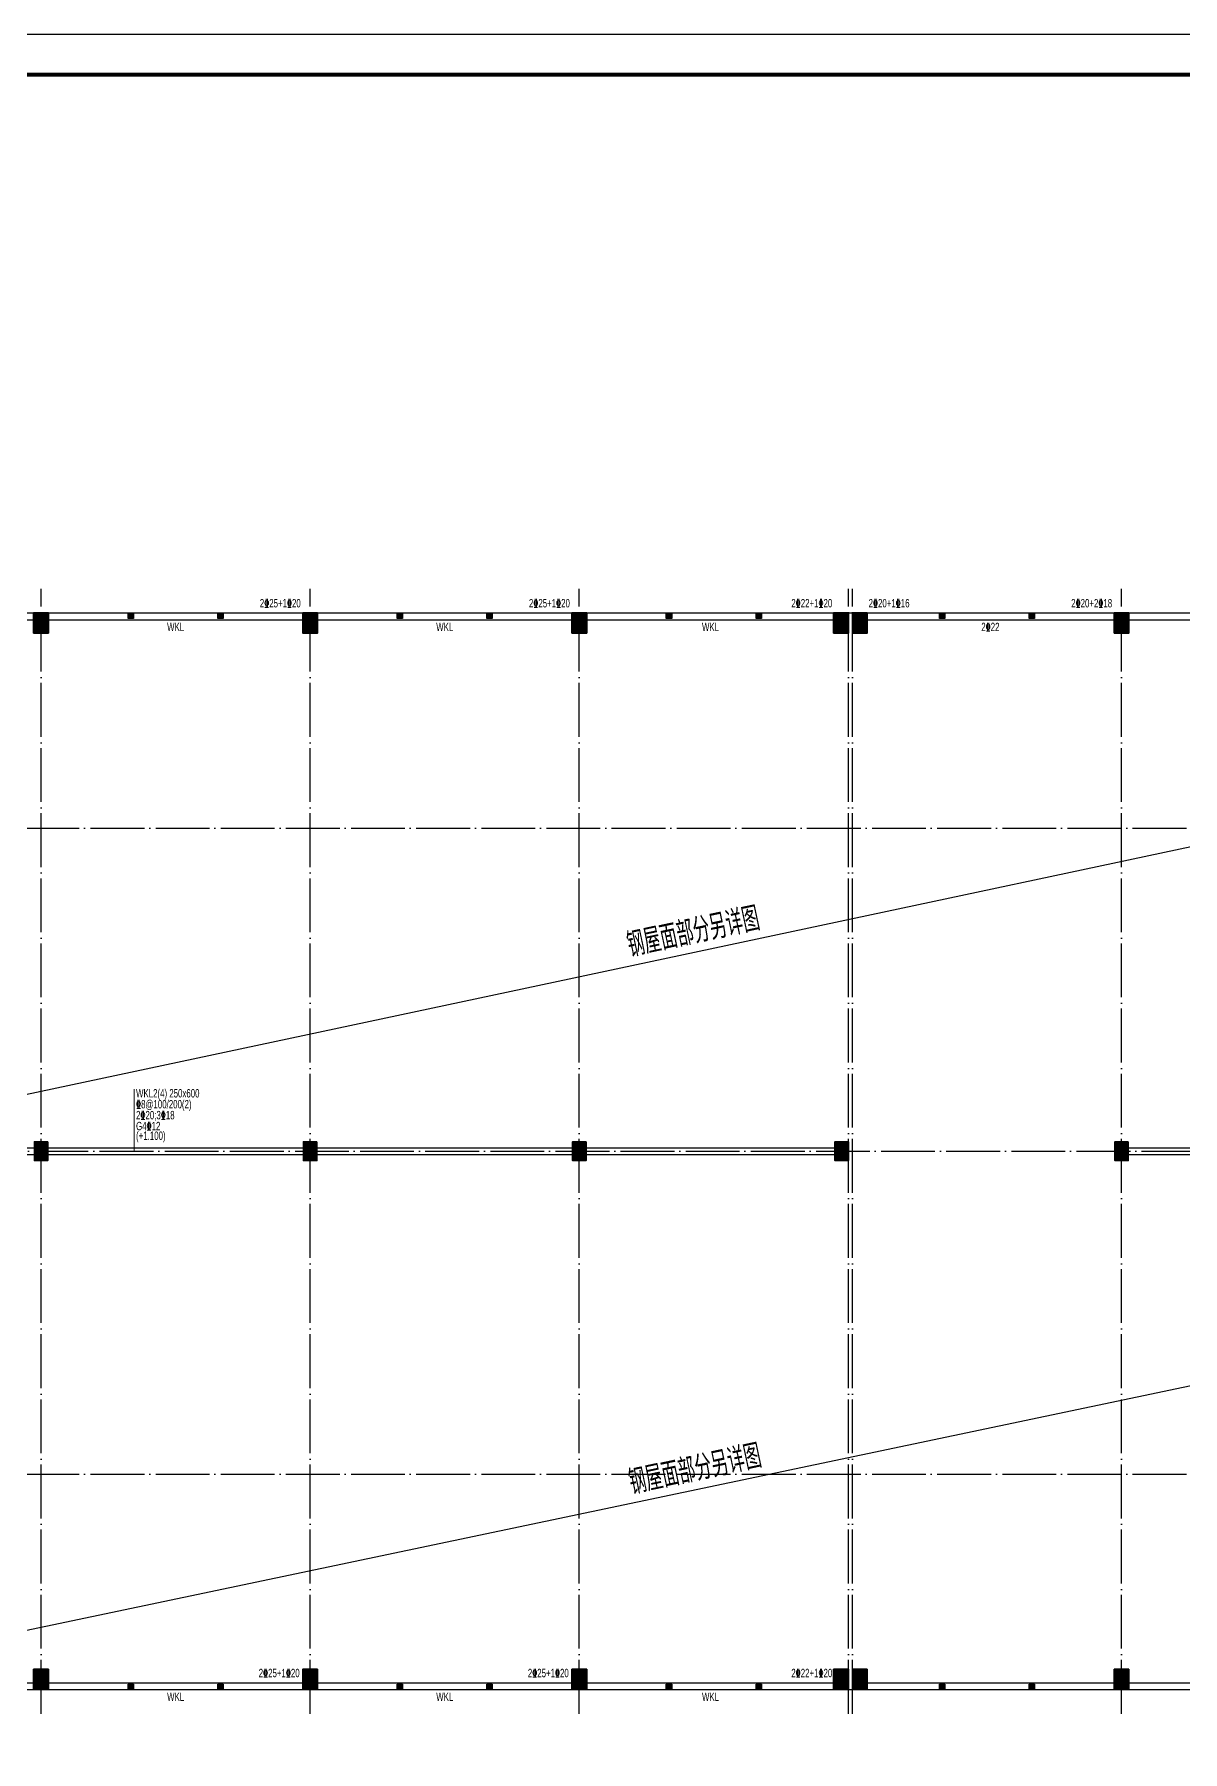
# Model space of a CAD drawing. Extents: x -695511 to 885008, y -751583 to -95266.
# Drawn here: x 158056 to 200726, y -532410 to -468602 of the extents above; entities that cross this region are included whole.
import ezdxf
from ezdxf.enums import TextEntityAlignment as Align

# ---------------------------------------------------------------- set-up
doc = ezdxf.new("R2010")
doc.units = 0
doc.header["$LTSCALE"] = 1000
doc.header["$MEASUREMENT"] = 0
doc.linetypes.add('DOTE', pattern=[2.42, 2, -0.2, 0.02, -0.2])
for name, color, linetype in [('_0', 7, 'Continuous'), ('DOTE', 1, 'Continuous'), ('GZ', 211, 'Continuous'), ('PUB_TITLE', 4, 'Continuous'), ('填充', 8, 'Continuous')]:
    doc.layers.add(name, color=color, linetype=linetype)
for name, color, linetype, lineweight in [('BEAM', 4, 'Continuous', 25), ('梁原位标注', 7, 'Continuous', 18), ('梁名称编号', 2, 'Continuous', 18), ('梁标注引线', 2, 'Continuous', 18), ('梁集中标注', 2, 'Continuous', 18), ('砼柱', 2, 'Continuous', 35)]:
    doc.layers.add(name, color=color, linetype=linetype, lineweight=lineweight)
doc.styles.add('样式 1', font='GS_TXT.shx', dxfattribs={"width": 0.7, "height": 375, "bigfont": 'yjkchn.shx'})

# ---------------------------------------------------------------- blocks, each defined once
blk = doc.blocks.new('zw')
at = {"layer": 'DOTE', "linetype": 'DOTE'}
for p, q in [((-160373, -1049032), (-160373, -1007232)), ((-150373, -1049032), (-150373, -1007232)), ((-140373, -1049032), (-140373, -1007232)), ((-130373, -1049032), (-130373, -1007232)), ((-130223, -1049032), (-130223, -1007232)), ((-120223, -1049032), (-120223, -1007232)), ((-187573, -1008132), (-73373, -1008132)), ((-187573, -1016132), (-73373, -1016132)), ((-172717, -1028132), (-73373, -1028132)), ((-187573, -1040132), (-73373, -1040132)), ((-187573, -1048132), (-73373, -1048132))]:
    blk.add_line(p, q, dxfattribs=at)
blk = doc.blocks.new('5fmb')
at = {"layer": 'BEAM'}
for p, q in [((273674, -575046), (283274, -575046)), ((273674, -575296), (283274, -575296)), ((283774, -575046), (293274, -575046)), ((283774, -575296), (293274, -575296)), ((293774, -575046), (303274, -575046)), ((293774, -575296), (303274, -575296)), ((303774, -575046), (313024, -575046)), ((303774, -575296), (313024, -575296)), ((314174, -575046), (323424, -575046)), ((314174, -575296), (323424, -575296)), ((323924, -575046), (333424, -575046)), ((323924, -575296), (333424, -575296)), ((273624, -594921), (283274, -594921)), ((273624, -595171), (283274, -595171)), ((283774, -594921), (293274, -594921)), ((283774, -595171), (293274, -595171)), ((293774, -594921), (303274, -594921)), ((293774, -595171), (303274, -595171)), ((303774, -594921), (313024, -594921)), ((303774, -595171), (313024, -595171)), ((323924, -594921), (333424, -594921)), ((323924, -595171), (333424, -595171)), ((273674, -614796), (283274, -614796)), ((273674, -615046), (283274, -615046)), ((283774, -614796), (293274, -614796)), ((283774, -615046), (293274, -615046)), ((293774, -614796), (303274, -614796)), ((293774, -615046), (303274, -615046)), ((303774, -614796), (313024, -614796)), ((303774, -615046), (313024, -615046)), ((314174, -614796), (323424, -614796)), ((314174, -615046), (323424, -615046)), ((323924, -614796), (333424, -614796)), ((323924, -615046), (333424, -615046))]:
    blk.add_line(p, q, dxfattribs=at)
blk = doc.blocks.new('3fcol(2)')
at = {"layer": '填充'}
h = blk.add_hatch(color=256, dxfattribs=at)
h.dxf.hatch_style = 1
h.paths.add_polyline_path([(210760, -674397), (210210, -674397), (210210, -675147), (210760, -675147)])
h = blk.add_hatch(color=256, dxfattribs=at)
h.dxf.hatch_style = 1
h.paths.add_polyline_path([(220760, -674397), (220210, -674397), (220210, -675147), (220760, -675147)])
h = blk.add_hatch(color=256, dxfattribs=at)
h.dxf.hatch_style = 1
h.paths.add_polyline_path([(230760, -674397), (230210, -674397), (230210, -675147), (230760, -675147)])
h = blk.add_hatch(color=256, dxfattribs=at)
h.dxf.hatch_style = 1
h.paths.add_polyline_path([(240485, -674397), (239935, -674397), (239935, -675147), (240485, -675147)])
h = blk.add_hatch(color=256, dxfattribs=at)
h.dxf.hatch_style = 1
h.paths.add_polyline_path([(241185, -674397), (240635, -674397), (240635, -675147), (241185, -675147)])
h = blk.add_hatch(color=256, dxfattribs=at)
h.dxf.hatch_style = 1
h.paths.add_polyline_path([(250910, -674397), (250360, -674397), (250360, -675147), (250910, -675147)])
h = blk.add_hatch(color=256, dxfattribs=at)
h.dxf.hatch_style = 1
h.paths.add_polyline_path([(210735, -694047), (210235, -694047), (210235, -694747), (210735, -694747)])
h = blk.add_hatch(color=256, dxfattribs=at)
h.dxf.hatch_style = 1
h.paths.add_polyline_path([(220735, -694047), (220235, -694047), (220235, -694747), (220735, -694747)])
h = blk.add_hatch(color=256, dxfattribs=at)
h.dxf.hatch_style = 1
h.paths.add_polyline_path([(230735, -694047), (230235, -694047), (230235, -694747), (230735, -694747)])
h = blk.add_hatch(color=256, dxfattribs=at)
h.dxf.hatch_style = 1
h.paths.add_polyline_path([(240485, -694047), (239985, -694047), (239985, -694747), (240485, -694747)])
h = blk.add_hatch(color=256, dxfattribs=at)
h.dxf.hatch_style = 1
h.paths.add_polyline_path([(250885, -694047), (250385, -694047), (250385, -694747), (250885, -694747)])
h = blk.add_hatch(color=256, dxfattribs=at)
h.dxf.hatch_style = 1
h.paths.add_polyline_path([(210760, -713647), (210210, -713647), (210210, -714397), (210760, -714397)])
h = blk.add_hatch(color=256, dxfattribs=at)
h.dxf.hatch_style = 1
h.paths.add_polyline_path([(220760, -713647), (220210, -713647), (220210, -714397), (220760, -714397)])
h = blk.add_hatch(color=256, dxfattribs=at)
h.dxf.hatch_style = 1
h.paths.add_polyline_path([(230760, -713647), (230210, -713647), (230210, -714397), (230760, -714397)])
h = blk.add_hatch(color=256, dxfattribs=at)
h.dxf.hatch_style = 1
h.paths.add_polyline_path([(240485, -713647), (239935, -713647), (239935, -714397), (240485, -714397)])
h = blk.add_hatch(color=256, dxfattribs=at)
h.dxf.hatch_style = 1
h.paths.add_polyline_path([(241185, -713647), (240635, -713647), (240635, -714397), (241185, -714397)])
h = blk.add_hatch(color=256, dxfattribs=at)
h.dxf.hatch_style = 1
h.paths.add_polyline_path([(250910, -713647), (250360, -713647), (250360, -714397), (250910, -714397)])
at = {"layer": '砼柱', "lineweight": 35}
for points in [[(210760, -674397), (210210, -674397), (210210, -675147), (210760, -675147)], [(220760, -674397), (220210, -674397), (220210, -675147), (220760, -675147)], [(230760, -674397), (230210, -674397), (230210, -675147), (230760, -675147)], [(240485, -674397), (239935, -674397), (239935, -675147), (240485, -675147)], [(241185, -674397), (240635, -674397), (240635, -675147), (241185, -675147)], [(250910, -674397), (250360, -674397), (250360, -675147), (250910, -675147)], [(210735, -694047), (210235, -694047), (210235, -694747), (210735, -694747)], [(220735, -694047), (220235, -694047), (220235, -694747), (220735, -694747)], [(230735, -694047), (230235, -694047), (230235, -694747), (230735, -694747)], [(240485, -694047), (239985, -694047), (239985, -694747), (240485, -694747)], [(250885, -694047), (250385, -694047), (250385, -694747), (250885, -694747)], [(210760, -713647), (210210, -713647), (210210, -714397), (210760, -714397)], [(220760, -713647), (220210, -713647), (220210, -714397), (220760, -714397)], [(230760, -713647), (230210, -713647), (230210, -714397), (230760, -714397)], [(240485, -713647), (239935, -713647), (239935, -714397), (240485, -714397)], [(241185, -713647), (240635, -713647), (240635, -714397), (241185, -714397)], [(250910, -713647), (250360, -713647), (250360, -714397), (250910, -714397)]]:
    blk.add_lwpolyline(points, close=True, dxfattribs=at)
blk = doc.blocks.new('5fgzz')
at = {"layer": 'GZ'}
h = blk.add_hatch(color=256, dxfattribs=at)
h.dxf.hatch_style = 1
h.paths.add_polyline_path([(584104, -682568), (584104, -682368), (584304, -682368), (584304, -682568)])
h = blk.add_hatch(color=256, dxfattribs=at)
h.dxf.hatch_style = 1
h.paths.add_polyline_path([(587437, -682568), (587437, -682368), (587637, -682368), (587637, -682568)])
h = blk.add_hatch(color=256, dxfattribs=at)
h.dxf.hatch_style = 1
h.paths.add_polyline_path([(594104, -682568), (594104, -682368), (594304, -682368), (594304, -682568)])
h = blk.add_hatch(color=256, dxfattribs=at)
h.dxf.hatch_style = 1
h.paths.add_polyline_path([(597437, -682568), (597437, -682368), (597637, -682368), (597637, -682568)])
h = blk.add_hatch(color=256, dxfattribs=at)
h.dxf.hatch_style = 1
h.paths.add_polyline_path([(604104, -682568), (604104, -682368), (604304, -682368), (604304, -682568)])
h = blk.add_hatch(color=256, dxfattribs=at)
h.dxf.hatch_style = 1
h.paths.add_polyline_path([(607437, -682568), (607437, -682368), (607637, -682368), (607637, -682568)])
h = blk.add_hatch(color=256, dxfattribs=at)
h.dxf.hatch_style = 1
h.paths.add_polyline_path([(614254, -682568), (614254, -682368), (614454, -682368), (614454, -682568)])
h = blk.add_hatch(color=256, dxfattribs=at)
h.dxf.hatch_style = 1
h.paths.add_polyline_path([(617587, -682568), (617587, -682368), (617787, -682368), (617787, -682568)])
h = blk.add_hatch(color=256, dxfattribs=at)
h.dxf.hatch_style = 1
h.paths.add_polyline_path([(584104, -722368), (584104, -722168), (584304, -722168), (584304, -722368)])
h = blk.add_hatch(color=256, dxfattribs=at)
h.dxf.hatch_style = 1
h.paths.add_polyline_path([(587437, -722368), (587437, -722168), (587637, -722168), (587637, -722368)])
h = blk.add_hatch(color=256, dxfattribs=at)
h.dxf.hatch_style = 1
h.paths.add_polyline_path([(594104, -722368), (594104, -722168), (594304, -722168), (594304, -722368)])
h = blk.add_hatch(color=256, dxfattribs=at)
h.dxf.hatch_style = 1
h.paths.add_polyline_path([(597437, -722368), (597437, -722168), (597637, -722168), (597637, -722368)])
h = blk.add_hatch(color=256, dxfattribs=at)
h.dxf.hatch_style = 1
h.paths.add_polyline_path([(604104, -722368), (604104, -722168), (604304, -722168), (604304, -722368)])
h = blk.add_hatch(color=256, dxfattribs=at)
h.dxf.hatch_style = 1
h.paths.add_polyline_path([(607437, -722368), (607437, -722168), (607637, -722168), (607637, -722368)])
h = blk.add_hatch(color=256, dxfattribs=at)
h.dxf.hatch_style = 1
h.paths.add_polyline_path([(614254, -722368), (614254, -722168), (614454, -722168), (614454, -722368)])
h = blk.add_hatch(color=256, dxfattribs=at)
h.dxf.hatch_style = 1
h.paths.add_polyline_path([(617587, -722368), (617587, -722168), (617787, -722168), (617787, -722368)])
for points in [[(584104, -682568), (584104, -682368), (584304, -682368), (584304, -682568)], [(587437, -682568), (587437, -682368), (587637, -682368), (587637, -682568)], [(594104, -682568), (594104, -682368), (594304, -682368), (594304, -682568)], [(597437, -682568), (597437, -682368), (597637, -682368), (597637, -682568)], [(604104, -682568), (604104, -682368), (604304, -682368), (604304, -682568)], [(607437, -682568), (607437, -682368), (607637, -682368), (607637, -682568)], [(614254, -682568), (614254, -682368), (614454, -682368), (614454, -682568)], [(617587, -682568), (617587, -682368), (617787, -682368), (617787, -682568)], [(584104, -722368), (584104, -722168), (584304, -722168), (584304, -722368)], [(587437, -722368), (587437, -722168), (587637, -722168), (587637, -722368)], [(594104, -722368), (594104, -722168), (594304, -722168), (594304, -722368)], [(597437, -722368), (597437, -722168), (597637, -722168), (597637, -722368)], [(604104, -722368), (604104, -722168), (604304, -722168), (604304, -722368)], [(607437, -722368), (607437, -722168), (607637, -722168), (607637, -722368)], [(614254, -722368), (614254, -722168), (614454, -722168), (614454, -722368)], [(617587, -722368), (617587, -722168), (617787, -722168), (617787, -722368)]]:
    blk.add_lwpolyline(points, close=True, dxfattribs=at)

msp = doc.modelspace()

# ---------------------------------------------------------------- linework, layer by layer
at = {"layer": '_0'}
for points in [[(148406.2, -509975.8), (240625.1, -490350.8)], [(148456.2, -529850.8), (241056.2, -510400.8)]]:
    msp.add_lwpolyline(points, dxfattribs=at)
at = {"layer": 'PUB_TITLE'}
msp.add_lwpolyline([(113848.5, -557702), (271498.5, -557702), (271498.5, -468602), (113848.5, -468602)], close=True, dxfattribs=at)
at = {"layer": 'PUB_TITLE', "const_width": 150}
msp.add_lwpolyline([(117598.5, -556202), (269998.5, -556202), (269998.5, -470102), (117598.5, -470102)], close=True, dxfattribs=at)
at = {"layer": '梁标注引线', "color": 6, "lineweight": 18}
msp.add_line((161760.5, -510100.8), (161760.5, -507790.7), dxfattribs=at)

# ---------------------------------------------------------------- block references
for name, p in [('zw', (318679.1, 518030.7)), ('5fmb', (-125217.8, 84944.8)), ('3fcol(2)', (-52179.1, 184295.7))]:
    msp.add_blockref(name, p)
at = {"layer": 'GZ'}
msp.add_blockref('5fgzz', (-422564.3, 192267.2), dxfattribs=at)

# ---------------------------------------------------------------- texts
at = {"layer": '梁原位标注', "style": '样式 1', "width": 0.7}
for s, p in [('2%%13225+1%%13220', (167956.2, -489988.3)), ('2%%13225+1%%13220', (177956.2, -489988.3)), ('2%%13222+1%%13220', (187706.2, -489988.3)), ('2%%13220+2%%13218', (198106.2, -489988.3)), ('2%%13225+1%%13220', (167915.1, -529738.3)), ('2%%13225+1%%13220', (177915.1, -529738.3)), ('2%%13222+1%%13220', (187706.2, -529738.3))]:
    msp.add_text(s, height=312.5, dxfattribs=at).set_placement(p, align=Align.BOTTOM_RIGHT)
msp.add_text('2%%13220+1%%13216', height=312.5, dxfattribs=at).set_placement((189056.2, -489988.3), align=Align.BOTTOM_LEFT)
for s, p in [('WKL', (163306.2, -490463.3)), ('WKL', (173306.2, -490463.3)), ('WKL', (183181.2, -490463.3)), ('2%%13222', (193581.2, -490463.3)), ('WKL', (163306.2, -530213.3)), ('WKL', (173306.2, -530213.3)), ('WKL', (183181.2, -530213.3))]:
    msp.add_text(s, height=312.5, dxfattribs=at).set_placement(p, align=Align.TOP_CENTER)
at = {"layer": '梁名称编号', "color": 3, "style": '样式 1', "width": 0.7}
for p in [(180001.2, -501996.9), (180065.1, -521963.7)]:
    msp.add_text('钢屋面部分另详图', height=937.5, rotation=12.013837, dxfattribs=at).set_placement(p, align=Align.TOP_LEFT)
at = {"layer": '梁名称编号', "color": 6, "style": '样式 1', "width": 0.7}
msp.add_text('WKL2(4) 250x600', height=312.5, dxfattribs=at).set_placement((161835.5, -507790.7), align=Align.TOP_LEFT)
at = {"layer": '梁集中标注', "color": 6, "style": '样式 1', "width": 0.7}
for s, p in [('%%1328@100/200(2)', (161835.5, -508197)), ('2%%13220;3%%13218', (161835.5, -508603.2)), ('G4%%13212', (161835.5, -509009.5)), ('(+1.100)', (161835.5, -509367.4))]:
    msp.add_text(s, height=312.5, dxfattribs=at).set_placement(p, align=Align.TOP_LEFT)

doc.saveas('drawing.dxf')
